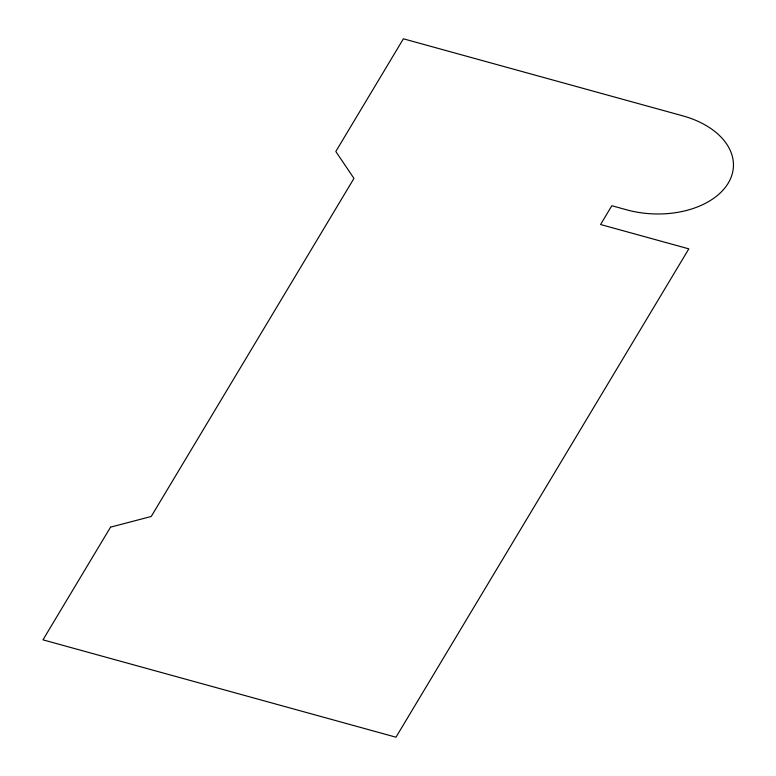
<?xml version="1.0" encoding="UTF-8"?>
<svg xmlns="http://www.w3.org/2000/svg" width="776" height="776" viewBox="0 0 776 776"><rect width="100%" height="100%" fill="white"/><g stroke="black" fill="none" stroke-linecap="round" stroke-linejoin="round"><path stroke-width="1.16" d="M110.551 527.147L42.971 639.841L395.983 737.2L688.826 248.853L600.566 224.516L611.837 205.727L626.542 209.792A78.803 51.07 2.7 0 0 728.247 183.117A78.803 51.07 2.7 0 0 682.861 115.876L403.394 38.8L335.814 151.495L353.972 178.393L151.233 516.476L110.551 527.147"/></g></svg>
